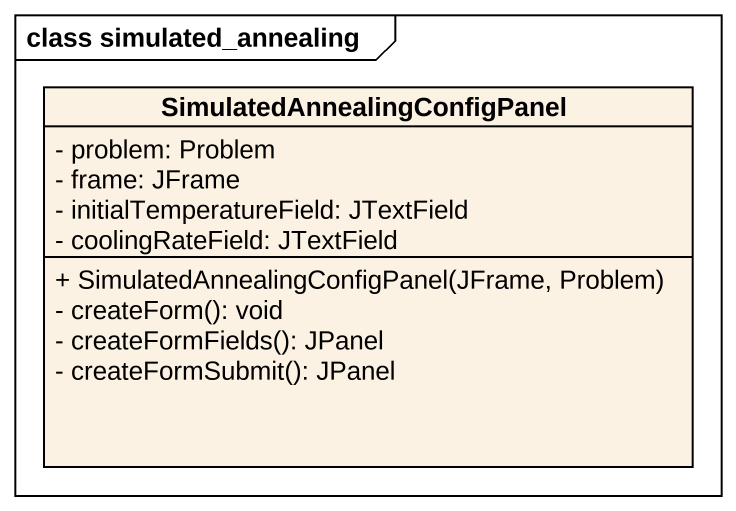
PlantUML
@startuml
mainframe class simulated_annealing
hide circle
hide empty members
skinparam classAttributeIconSize 0
class "SimulatedAnnealingConfigPanel" as SimulatedAnnealingConfigPane {
  - problem: Problem
  - frame: JFrame
  - initialTemperatureField: JTextField
  - coolingRateField: JTextField
  + SimulatedAnnealingConfigPanel(JFrame, Problem)
  - createForm(): void
  - createFormFields(): JPanel
  - createFormSubmit(): JPanel
}
@enduml
